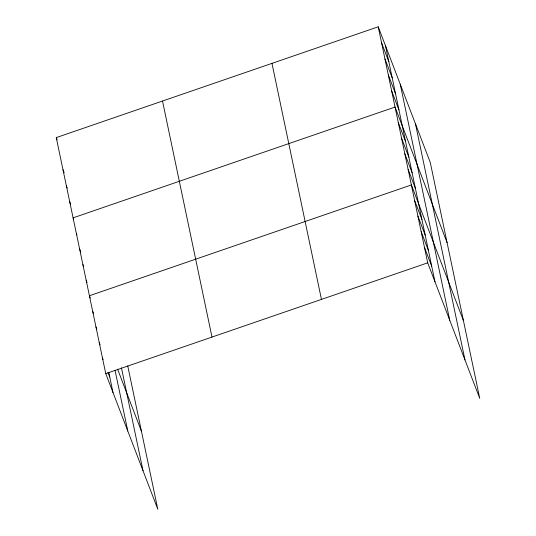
<?xml version="1.0" encoding="UTF-8"?>
<svg xmlns="http://www.w3.org/2000/svg" width="536" height="536" viewBox="0 0 536 536"><rect width="100%" height="100%" fill="white"/><g stroke="black" fill="none" stroke-linecap="round" stroke-linejoin="round"><path stroke-width="0.8" d="M127.736 365.88L157.785 509.2L105.753 373.639L56.26 137.605L378.215 26.8L430.247 162.361L479.74 398.395L427.701 262.834L378.215 26.8M105.753 373.639L427.701 262.834M381.578 42.853L388.848 61.781M384.942 58.9L392.211 77.834M388.312 74.953L395.575 93.88M391.675 90.999L398.938 109.934M447.078 242.614L395.039 107.053L73.09 217.857L73.666 219.371M398.308 122.63L405.571 141.564M401.571 138.208L408.841 157.142M404.841 153.785L412.104 172.719M408.104 169.369L415.373 188.297M463.406 320.501L411.373 184.947L89.418 295.751L90.289 298.023M414.636 200.524L421.906 219.452M417.906 216.102L425.169 235.029M421.169 231.679L428.438 250.614M424.438 247.257L431.701 266.191M56.26 137.605L57.131 139.876M62.993 169.704L64.153 172.733M66.357 185.758L67.228 188.029M69.72 201.804L70.591 204.075M76.353 233.435L76.936 234.949M79.623 249.012L80.782 252.041M82.886 264.59L83.469 266.104M86.155 280.167L87.026 282.439M117.605 369.183L141.457 431.306M92.688 311.329L93.559 313.6M95.951 326.906L96.822 329.178M99.22 342.484L100.091 344.755M102.483 358.061L103.066 359.576M108.004 372.446L109.753 376.996M415.474 123.87L464.967 359.911M400.251 84.219L449.744 320.253M385.478 45.728L434.971 281.769M271.966 63.369L321.459 299.403M162.509 101.036L211.995 337.077M121.458 367.897L143.012 470.715M115.052 370.302L127.789 431.058M108.775 372.319L113.016 392.573"/></g></svg>
